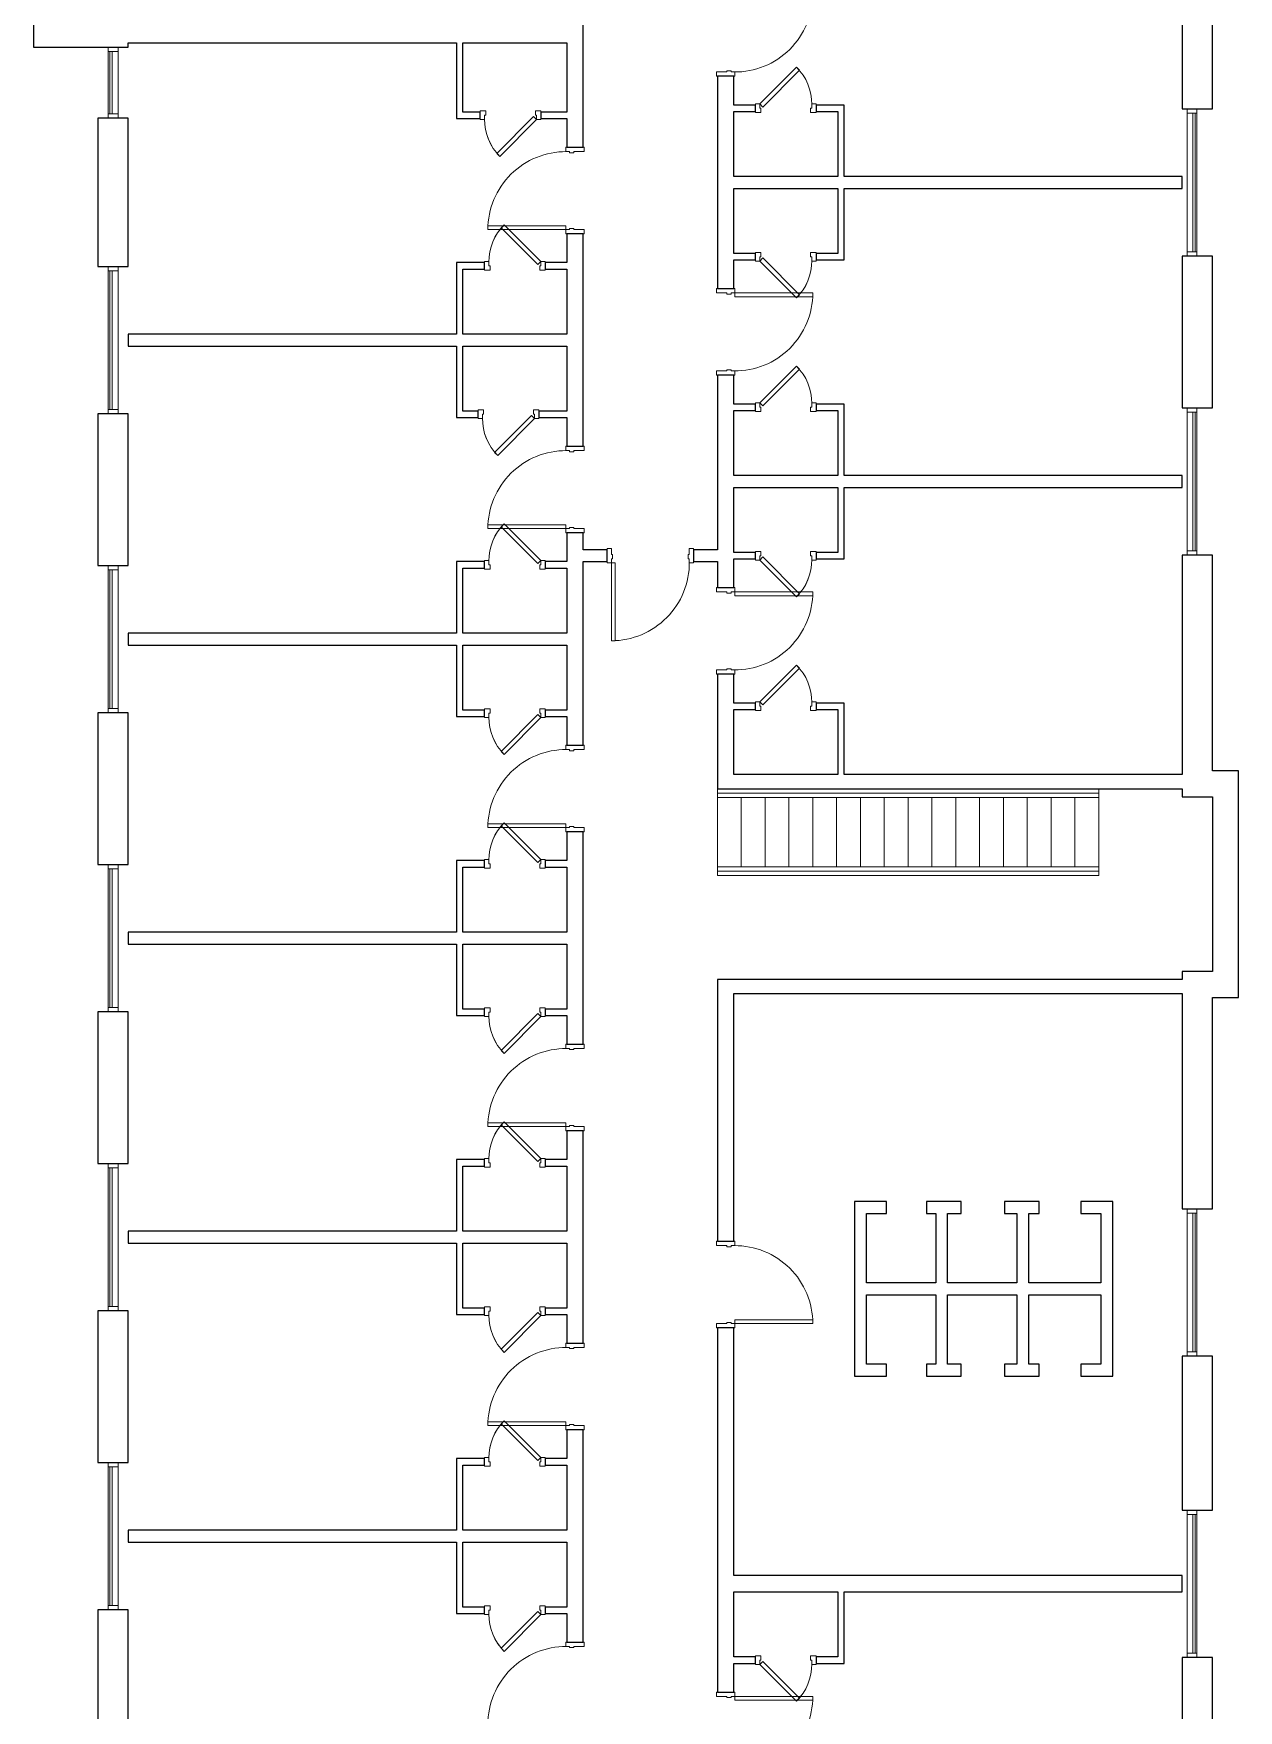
# Model space of a CAD drawing. Header units: inches. Extents: x -142 to 1479, y -1830 to 1455.
# Drawn here: x 346 to 902, y -1407 to -633 of the extents above; entities that cross this region are included whole.
import ezdxf

# ---------------------------------------------------------------- set-up
doc = ezdxf.new("R2010")
doc.units = ezdxf.units.IN
doc.header["$MEASUREMENT"] = 0
for name, color, linetype, lineweight in [('A-DOOR', 31, 'Continuous', 9), ('A-DOOR-FRAM', 31, 'Continuous', 15), ('A-FLOR-HRAL', 11, 'Continuous', 9), ('A-GLAZ-CURT', 52, 'Continuous', 9), ('A-GLAZ-CWMG', 51, 'Continuous', 9), ('A-WALL', 113, 'Continuous', 9), ('S-STRS', 31, 'Continuous', 9)]:
    doc.layers.add(name, color=color, linetype=linetype, lineweight=lineweight)

# ---------------------------------------------------------------- blocks, each defined once
blk = doc.blocks.new('Door-Single_CE_ - HM Door-2_ HM Frame-5146564-LEVEL 2 Map Export')
at = {"layer": 'A-DOOR'}
for p, q in [((16.25, -40.25), (16.25, -4.25)), ((16.25, -4.25), (18, -4.25)), ((18, -4.25), (18, -40.25)), ((18, -40.25), (16.25, -40.25))]:
    blk.add_line(p, q, dxfattribs=at)
at = {"layer": 'A-DOOR', "lineweight": 15}
for p, q in [((16.25, -40.25), (16.25, -4.25)), ((18, -4.25), (16.25, -4.25)), ((18, -4.25), (18, -40.25)), ((18, -40.25), (16.25, -40.25))]:
    blk.add_line(p, q, dxfattribs=at)
at = {"layer": 'A-DOOR'}
blk.add_arc((18, -4.25), 36, 179.5, 270, dxfattribs=at)
blk.add_arc((18, -4.25), 36, 179.5, 270, dxfattribs=at)
blk.add_arc((18, -4.25), 36, 179.5, 270, dxfattribs=at)
blk.add_arc((18, -4.25), 36, 179.5, 270, dxfattribs=at)
at = {"layer": 'A-DOOR-FRAM'}
for p, q in [((-20, 4.25), (-18, 4.25)), ((-20, -4.25), (-20, 4.25)), ((-18, 4.25), (-18, -0.5)), ((18, 4.25), (20, 4.25)), ((18, -0.5), (18, 4.25)), ((20, 4.25), (20, -4.25)), ((-18, -4.25), (-20, -4.25)), ((-18, -0.5), (-17.5, -0.5)), ((-18, -2.5), (-18, -4.25)), ((-17.5, -2.5), (-18, -2.5)), ((-17.5, -0.5), (-17.5, -2.5)), ((17.5, -0.5), (18, -0.5)), ((17.5, -2.5), (17.5, -0.5)), ((18, -2.5), (17.5, -2.5)), ((18, -4.25), (18, -2.5)), ((20, -4.25), (18, -4.25))]:
    blk.add_line(p, q, dxfattribs=at)
blk = doc.blocks.new('Door-Single_CE_ - HM Door-2_ HM Frame-5146565-LEVEL 2 Map Export')
at = {"layer": 'A-DOOR'}
for p, q in [((18, 40.25), (16.25, 40.25)), ((16.25, 40.25), (16.25, 4.25)), ((18, 4.25), (18, 40.25)), ((16.25, 4.25), (18, 4.25))]:
    blk.add_line(p, q, dxfattribs=at)
at = {"layer": 'A-DOOR', "lineweight": 15}
for p, q in [((18, 40.25), (16.25, 40.25)), ((16.25, 40.25), (16.25, 4.25)), ((18, 4.25), (18, 40.25)), ((18, 4.25), (16.25, 4.25))]:
    blk.add_line(p, q, dxfattribs=at)
at = {"layer": 'A-DOOR'}
blk.add_arc((18, 4.25), 36, 90, 180.5, dxfattribs=at)
blk.add_arc((18, 4.25), 36, 90, 180.5, dxfattribs=at)
blk.add_arc((18, 4.25), 36, 90, 180.5, dxfattribs=at)
blk.add_arc((18, 4.25), 36, 90, 180.5, dxfattribs=at)
at = {"layer": 'A-DOOR-FRAM'}
for p, q in [((-18, 4.25), (-20, 4.25)), ((-20, 4.25), (-20, -4.25)), ((-18, 2.5), (-18, 4.25)), ((-17.5, 2.5), (-18, 2.5)), ((-18, -4.25), (-18, 0.5)), ((-18, 0.5), (-17.5, 0.5)), ((-17.5, 0.5), (-17.5, 2.5)), ((18, 2.5), (17.5, 2.5)), ((17.5, 2.5), (17.5, 0.5)), ((17.5, 0.5), (18, 0.5)), ((20, 4.25), (18, 4.25)), ((18, 4.25), (18, 2.5)), ((18, 0.5), (18, -4.25)), ((20, -4.25), (20, 4.25)), ((-20, -4.25), (-18, -4.25)), ((18, -4.25), (20, -4.25))]:
    blk.add_line(p, q, dxfattribs=at)
blk = doc.blocks.new('Door-Single_CE_ - HM Door-2_ HM Frame-5149586-LEVEL 2 Map Export')
at = {"layer": 'A-DOOR'}
for p, q in [((18, 39.25), (16.25, 39.25)), ((16.25, 39.25), (16.25, 3.25)), ((18, 3.25), (18, 39.25)), ((16.25, 3.25), (18, 3.25))]:
    blk.add_line(p, q, dxfattribs=at)
at = {"layer": 'A-DOOR', "lineweight": 15}
for p, q in [((18, 39.25), (16.25, 39.25)), ((16.25, 39.25), (16.25, 3.25)), ((18, 3.25), (18, 39.25)), ((18, 3.25), (16.25, 3.25))]:
    blk.add_line(p, q, dxfattribs=at)
at = {"layer": 'A-DOOR'}
blk.add_arc((18, 3.25), 36, 90, 180.5, dxfattribs=at)
blk.add_arc((18, 3.25), 36, 90, 180.5, dxfattribs=at)
blk.add_arc((18, 3.25), 36, 90, 180.5, dxfattribs=at)
blk.add_arc((18, 3.25), 36, 90, 180.5, dxfattribs=at)
at = {"layer": 'A-DOOR-FRAM'}
for p, q in [((-18, 3.25), (-20, 3.25)), ((-20, 3.25), (-20, -3.25)), ((-18, 1.5), (-18, 3.25)), ((-17.5, 1.5), (-18, 1.5)), ((-17.5, -0.5), (-17.5, 1.5)), ((18, 1.5), (17.5, 1.5)), ((17.5, 1.5), (17.5, -0.5)), ((20, 3.25), (18, 3.25)), ((18, 3.25), (18, 1.5)), ((20, -3.25), (20, 3.25)), ((-20, -3.25), (-18, -3.25)), ((-18, -3.25), (-18, -0.5)), ((-18, -0.5), (-17.5, -0.5)), ((17.5, -0.5), (18, -0.5)), ((18, -0.5), (18, -3.25)), ((18, -3.25), (20, -3.25))]:
    blk.add_line(p, q, dxfattribs=at)
blk = doc.blocks.new('System Panel - zGlazed-5160974-LEVEL 2 Map Export')
at = {"layer": 'A-GLAZ-CURT'}
for p, q in [((32, -0.5), (-32, -0.5)), ((-32, -0.5), (-32, -1.5)), ((-32, -1.5), (32, -1.5)), ((32, -1.5), (32, -0.5))]:
    blk.add_line(p, q, dxfattribs=at)
blk = doc.blocks.new('Rectangular Mullion - 4 1_2_ x 2_ Rectangular_CE_-5160973-LEVEL 2 Map Export')
at = {"layer": 'A-GLAZ-CWMG'}
for p, q in [((380.12, 443.09), (380.12, 507.09)), ((384.62, 443.09), (384.62, 507.09))]:
    blk.add_line(p, q, dxfattribs=at)
blk = doc.blocks.new('Rectangular Mullion - 4 1_2_ x 2_ Rectangular_CE_-5139319-LEVEL 2 Map Export')
at = {"layer": 'A-GLAZ-CWMG', "lineweight": 15}
for p, q in [((-2, 2.25), (0, 2.25)), ((-2, -2.25), (-2, 2.25)), ((0, 2.25), (0, -2.25)), ((0, -2.25), (-2, -2.25))]:
    blk.add_line(p, q, dxfattribs=at)
blk = doc.blocks.new('Rectangular Mullion - 4 1_2_ x 2_ Rectangular_CE_-5139320-LEVEL 2 Map Export')
at = {"layer": 'A-GLAZ-CWMG', "lineweight": 15}
for p, q in [((0, 2.25), (-2, 2.25)), ((-2, 2.25), (-2, -2.25)), ((0, -2.25), (0, 2.25)), ((-2, -2.25), (0, -2.25))]:
    blk.add_line(p, q, dxfattribs=at)
blk = doc.blocks.new('System Panel - zGlazed-5161405-LEVEL 2 Map Export')
at = {"layer": 'A-GLAZ-CURT'}
for p, q in [((32, 1.5), (-32, 1.5)), ((-32, 1.5), (-32, 0.5)), ((-32, 0.5), (32, 0.5)), ((32, 0.5), (32, 1.5))]:
    blk.add_line(p, q, dxfattribs=at)
blk = doc.blocks.new('Rectangular Mullion - 4 1_2_ x 2_ Rectangular_CE_-5161404-LEVEL 2 Map Export')
at = {"layer": 'A-GLAZ-CWMG'}
for p, q in [((878.12, 466.09), (878.12, 530.09)), ((882.62, 466.09), (882.62, 530.09))]:
    blk.add_line(p, q, dxfattribs=at)
blk = doc.blocks.new('Rectangular Mullion - 4 1_2_ x 2_ Rectangular_CE_-5140190-LEVEL 2 Map Export')
at = {"layer": 'A-GLAZ-CWMG', "lineweight": 15}
for p, q in [((-2, 2.25), (0, 2.25)), ((-2, -2.25), (-2, 2.25)), ((0, 2.25), (0, -2.25)), ((0, -2.25), (-2, -2.25))]:
    blk.add_line(p, q, dxfattribs=at)
blk = doc.blocks.new('Rectangular Mullion - 4 1_2_ x 2_ Rectangular_CE_-5140191-LEVEL 2 Map Export')
at = {"layer": 'A-GLAZ-CWMG', "lineweight": 15}
for p, q in [((0, 2.25), (-2, 2.25)), ((-2, 2.25), (-2, -2.25)), ((0, -2.25), (0, 2.25)), ((-2, -2.25), (0, -2.25))]:
    blk.add_line(p, q, dxfattribs=at)
blk = doc.blocks.new('System Panel - zGlazed-5161037-LEVEL 2 Map Export')
at = {"layer": 'A-GLAZ-CURT'}
for p, q in [((14.4375, -0.5), (-14.4375, -0.5)), ((-14.4375, -0.5), (-14.4375, -1.5)), ((-14.4375, -1.5), (14.4375, -1.5)), ((14.4375, -1.5), (14.4375, -0.5))]:
    blk.add_line(p, q, dxfattribs=at)
blk = doc.blocks.new('Rectangular Mullion - 4 1_2_ x 2_ Rectangular_CE_-5161036-LEVEL 2 Map Export')
at = {"layer": 'A-GLAZ-CWMG'}
for p, q in [((380.12, 579.47), (380.12, 608.34)), ((384.62, 579.47), (384.62, 608.34))]:
    blk.add_line(p, q, dxfattribs=at)
blk = doc.blocks.new('Railing - Railing-5168626-LEVEL 2 Map Export')
at = {"layer": 'A-FLOR-HRAL'}
for p, q in [((661.37, -985.53), (661.37, -983.53)), ((837.37, -983.53), (661.37, -983.53)), ((837.37, -985.53), (661.37, -985.53)), ((837.37, -983.53), (837.37, -985.53))]:
    blk.add_line(p, q, dxfattribs=at)
blk = doc.blocks.new('Railing - Railing-5168630-LEVEL 2 Map Export')
at = {"layer": 'A-FLOR-HRAL'}
for p, q in [((661.37, -1019.53), (661.37, -1017.53)), ((837.37, -1017.53), (661.37, -1017.53)), ((837.37, -1019.53), (661.37, -1019.53)), ((837.37, -1017.53), (837.37, -1019.53))]:
    blk.add_line(p, q, dxfattribs=at)
blk = doc.blocks.new('Door-Single_CE_ - WD Door-2_ WD Frame-5176362-LEVEL 2 Map Export')
at = {"layer": 'A-DOOR'}
for p, q in [((-6.38, -17.56), (10.59, -0.59)), ((12, -2), (-4.97, -18.97)), ((10.59, -0.59), (12, -2)), ((-4.97, -18.97), (-6.38, -17.56))]:
    blk.add_line(p, q, dxfattribs=at)
at = {"layer": 'A-DOOR', "lineweight": 15}
for p, q in [((-6.38, -17.56), (10.59, -0.59)), ((12, -2), (-4.97, -18.97)), ((12, -2), (10.59, -0.59)), ((-4.97, -18.97), (-6.38, -17.56))]:
    blk.add_line(p, q, dxfattribs=at)
at = {"layer": 'A-DOOR'}
for start in [179.38763, 179.38763, 179.5, 179.5]:
    blk.add_arc((12, -2), 24, start, 225, dxfattribs=at)
at = {"layer": 'A-DOOR-FRAM'}
for p, q in [((-14, 2), (-11.5, 2)), ((-14, -2), (-14, 2)), ((-11.5, 2), (-11.5, 0)), ((11.5, 2), (14, 2)), ((11.5, 0), (11.5, 2)), ((14, 2), (14, -2)), ((-12, -2), (-14, -2)), ((-12, 0), (-12, -2)), ((-11.5, 0), (-12, 0)), ((12, 0), (11.5, 0)), ((12, -2), (12, 0)), ((14, -2), (12, -2))]:
    blk.add_line(p, q, dxfattribs=at)
blk = doc.blocks.new('Door-Single_CE_ - WD Door-2_ WD Frame-5176364-LEVEL 2 Map Export')
at = {"layer": 'A-DOOR'}
for p, q in [((-4.97, 18.97), (-6.38, 17.56)), ((-6.38, 17.56), (10.59, 0.59)), ((12, 2), (-4.97, 18.97)), ((10.59, 0.59), (12, 2))]:
    blk.add_line(p, q, dxfattribs=at)
at = {"layer": 'A-DOOR', "lineweight": 15}
for p, q in [((-4.97, 18.97), (-6.38, 17.56)), ((-6.38, 17.56), (10.59, 0.59)), ((12, 2), (-4.97, 18.97)), ((12, 2), (10.59, 0.59))]:
    blk.add_line(p, q, dxfattribs=at)
at = {"layer": 'A-DOOR'}
for end in [180.5, 180.5, 180.61237, 180.61237]:
    blk.add_arc((12, 2), 24, 135, end, dxfattribs=at)
at = {"layer": 'A-DOOR-FRAM'}
for p, q in [((-12, 2), (-14, 2)), ((-14, 2), (-14, -2)), ((-12, 0), (-12, 2)), ((-11.5, 0), (-12, 0)), ((-11.5, -2), (-11.5, 0)), ((12, 0), (11.5, 0)), ((11.5, 0), (11.5, -2)), ((14, 2), (12, 2)), ((12, 2), (12, 0)), ((14, -2), (14, 2)), ((-14, -2), (-11.5, -2)), ((11.5, -2), (14, -2))]:
    blk.add_line(p, q, dxfattribs=at)

msp = doc.modelspace()

# ---------------------------------------------------------------- linework, layer by layer
at = {"layer": 'A-WALL', "lineweight": 25}
for p, q in [((599.37, -685.41), (599.37, -582.41)), ((875.87, -597.66), (875.87, -667.66)), ((889.87, -667.66), (889.87, -597.66)), ((345.62, -626.66), (345.62, -639.16)), ((345.62, -639.16), (389.37, -639.16)), ((389.37, -639.16), (389.37, -637.16)), ((389.37, -637.16), (540.87, -637.16)), ((540.87, -637.16), (540.87, -672.16)), ((543.87, -637.16), (591.87, -637.16)), ((543.87, -669.16), (543.87, -637.16)), ((591.87, -637.16), (591.87, -669.16)), ((661.37, -652.66), (661.37, -750.66)), ((668.87, -652.66), (661.37, -652.66)), ((668.87, -665.91), (668.87, -652.66)), ((375.37, -672.03), (375.37, -740.41)), ((389.37, -672.03), (375.37, -672.03)), ((389.37, -740.41), (389.37, -672.03)), ((540.87, -672.16), (551.87, -672.16)), ((551.87, -669.16), (543.87, -669.16)), ((551.87, -672.16), (551.87, -669.16)), ((591.87, -669.16), (579.87, -669.16)), ((579.87, -669.16), (579.87, -672.16)), ((579.87, -672.16), (591.87, -672.16)), ((591.87, -672.16), (591.87, -685.41)), ((678.87, -665.91), (668.87, -665.91)), ((668.87, -698.91), (668.87, -668.91)), ((668.87, -668.91), (678.87, -668.91)), ((678.87, -668.91), (678.87, -665.91)), ((719.87, -665.91), (706.87, -665.91)), ((706.87, -665.91), (706.87, -668.91)), ((706.87, -668.91), (716.87, -668.91)), ((716.87, -668.91), (716.87, -698.91)), ((719.87, -698.91), (719.87, -665.91)), ((875.87, -667.66), (889.87, -667.66)), ((591.87, -685.41), (599.37, -685.41)), ((716.87, -698.91), (668.87, -698.91)), ((875.87, -698.91), (719.87, -698.91)), ((875.87, -704.41), (875.87, -698.91)), ((668.87, -704.41), (716.87, -704.41)), ((668.87, -734.41), (668.87, -704.41)), ((716.87, -704.41), (716.87, -734.41)), ((719.87, -704.41), (875.87, -704.41)), ((719.87, -737.41), (719.87, -704.41)), ((599.37, -725.41), (591.87, -725.41)), ((591.87, -725.41), (591.87, -738.66)), ((599.37, -823.41), (599.37, -725.41)), ((678.87, -734.41), (668.87, -734.41)), ((678.87, -737.41), (678.87, -734.41)), ((716.87, -734.41), (706.87, -734.41)), ((706.87, -734.41), (706.87, -737.41)), ((375.37, -740.41), (389.37, -740.41)), ((540.87, -738.66), (540.87, -771.66)), ((553.87, -738.66), (540.87, -738.66)), ((543.87, -771.66), (543.87, -741.66)), ((543.87, -741.66), (553.87, -741.66)), ((553.87, -741.66), (553.87, -738.66)), ((591.87, -738.66), (581.87, -738.66)), ((581.87, -738.66), (581.87, -741.66)), ((581.87, -741.66), (591.87, -741.66)), ((591.87, -741.66), (591.87, -771.66)), ((668.87, -750.66), (668.87, -737.41)), ((668.87, -737.41), (678.87, -737.41)), ((706.87, -737.41), (719.87, -737.41)), ((875.87, -735.66), (875.87, -805.66)), ((889.87, -735.66), (875.87, -735.66)), ((889.87, -805.66), (889.87, -735.66)), ((661.37, -750.66), (668.87, -750.66)), ((540.87, -771.66), (389.37, -771.66)), ((389.37, -771.66), (389.37, -777.16)), ((591.87, -771.66), (543.87, -771.66)), ((389.37, -777.16), (540.87, -777.16)), ((540.87, -777.16), (540.87, -810.16)), ((543.87, -777.16), (591.87, -777.16)), ((543.87, -807.16), (543.87, -777.16)), ((591.87, -777.16), (591.87, -807.16)), ((661.37, -790.66), (661.37, -871.16)), ((668.87, -790.66), (661.37, -790.66)), ((668.87, -803.91), (668.87, -790.66)), ((678.87, -803.91), (668.87, -803.91)), ((678.87, -806.91), (678.87, -803.91)), ((719.87, -803.91), (706.87, -803.91)), ((706.87, -803.91), (706.87, -806.91)), ((719.87, -836.91), (719.87, -803.91)), ((375.37, -808.41), (375.37, -878.41)), ((389.37, -808.41), (375.37, -808.41)), ((389.37, -878.41), (389.37, -808.41)), ((540.87, -810.16), (550.87, -810.16)), ((550.87, -807.16), (543.87, -807.16)), ((550.87, -810.16), (550.87, -807.16)), ((591.87, -807.16), (578.87, -807.16)), ((578.87, -807.16), (578.87, -810.16)), ((578.87, -810.16), (591.87, -810.16)), ((591.87, -810.16), (591.87, -823.41)), ((668.87, -836.91), (668.87, -806.91)), ((668.87, -806.91), (678.87, -806.91)), ((706.87, -806.91), (716.87, -806.91)), ((716.87, -806.91), (716.87, -836.91)), ((875.87, -805.66), (889.87, -805.66)), ((591.87, -823.41), (599.37, -823.41)), ((716.87, -836.91), (668.87, -836.91)), ((668.87, -842.41), (716.87, -842.41)), ((668.87, -872.41), (668.87, -842.41)), ((716.87, -842.41), (716.87, -872.41)), ((875.87, -836.91), (719.87, -836.91)), ((719.87, -842.41), (875.87, -842.41)), ((719.87, -875.41), (719.87, -842.41)), ((875.87, -842.41), (875.87, -836.91)), ((599.37, -863.41), (591.87, -863.41)), ((591.87, -863.41), (591.87, -876.66)), ((599.37, -871.16), (599.37, -863.41)), ((610.37, -871.16), (599.37, -871.16)), ((610.37, -876.66), (610.37, -871.16)), ((661.37, -871.16), (650.37, -871.16)), ((650.37, -871.16), (650.37, -876.66)), ((678.87, -872.41), (668.87, -872.41)), ((678.87, -875.41), (678.87, -872.41)), ((716.87, -872.41), (706.87, -872.41)), ((706.87, -872.41), (706.87, -875.41)), ((875.87, -873.66), (875.87, -974.91)), ((889.87, -873.66), (875.87, -873.66)), ((889.87, -973.28), (889.87, -873.66)), ((375.37, -878.41), (389.37, -878.41)), ((540.87, -876.66), (540.87, -909.66)), ((553.87, -876.66), (540.87, -876.66)), ((543.87, -909.66), (543.87, -879.66)), ((543.87, -879.66), (553.87, -879.66)), ((553.87, -879.66), (553.87, -876.66)), ((591.87, -876.66), (581.87, -876.66)), ((581.87, -876.66), (581.87, -879.66)), ((581.87, -879.66), (591.87, -879.66)), ((591.87, -879.66), (591.87, -909.66)), ((599.37, -961.41), (599.37, -876.66)), ((599.37, -876.66), (610.37, -876.66)), ((650.37, -876.66), (661.37, -876.66)), ((661.37, -876.66), (661.37, -888.66)), ((668.87, -888.66), (668.87, -875.41)), ((668.87, -875.41), (678.87, -875.41)), ((706.87, -875.41), (719.87, -875.41)), ((661.37, -888.66), (668.87, -888.66)), ((540.87, -909.66), (389.37, -909.66)), ((389.37, -909.66), (389.37, -915.16)), ((591.87, -909.66), (543.87, -909.66)), ((389.37, -915.16), (540.87, -915.16)), ((540.87, -915.16), (540.87, -948.16)), ((543.87, -915.16), (591.87, -915.16)), ((543.87, -945.16), (543.87, -915.16)), ((591.87, -915.16), (591.87, -945.16)), ((661.37, -928.66), (661.37, -981.53)), ((668.87, -928.66), (661.37, -928.66)), ((668.87, -941.91), (668.87, -928.66)), ((678.87, -941.91), (668.87, -941.91)), ((678.87, -944.91), (678.87, -941.91)), ((719.87, -941.91), (706.87, -941.91)), ((706.87, -941.91), (706.87, -944.91)), ((719.87, -974.91), (719.87, -941.91)), ((375.37, -946.41), (375.37, -1016.41)), ((389.37, -946.41), (375.37, -946.41)), ((389.37, -1016.41), (389.37, -946.41)), ((540.87, -948.16), (553.87, -948.16)), ((553.87, -945.16), (543.87, -945.16)), ((553.87, -948.16), (553.87, -945.16)), ((591.87, -945.16), (581.87, -945.16)), ((581.87, -945.16), (581.87, -948.16)), ((581.87, -948.16), (591.87, -948.16)), ((591.87, -948.16), (591.87, -961.41)), ((668.87, -974.91), (668.87, -944.91)), ((668.87, -944.91), (678.87, -944.91)), ((706.87, -944.91), (716.87, -944.91)), ((716.87, -944.91), (716.87, -974.91)), ((591.87, -961.41), (599.37, -961.41)), ((716.87, -974.91), (668.87, -974.91)), ((875.87, -974.91), (719.87, -974.91)), ((901.87, -973.28), (889.87, -973.28)), ((901.87, -1077.78), (901.87, -973.28)), ((661.37, -981.53), (875.87, -981.53)), ((875.87, -981.53), (875.87, -985.28)), ((875.87, -985.28), (889.87, -985.28)), ((889.87, -985.28), (889.87, -1065.78)), ((599.37, -1001.41), (591.87, -1001.41)), ((591.87, -1001.41), (591.87, -1014.66)), ((599.37, -1099.41), (599.37, -1001.41)), ((375.37, -1016.41), (389.37, -1016.41)), ((540.87, -1014.66), (540.87, -1047.66)), ((553.87, -1014.66), (540.87, -1014.66)), ((543.87, -1047.66), (543.87, -1017.66)), ((543.87, -1017.66), (553.87, -1017.66)), ((553.87, -1017.66), (553.87, -1014.66)), ((591.87, -1014.66), (581.87, -1014.66)), ((581.87, -1014.66), (581.87, -1017.66)), ((581.87, -1017.66), (591.87, -1017.66)), ((591.87, -1017.66), (591.87, -1047.66)), ((540.87, -1047.66), (389.37, -1047.66)), ((389.37, -1047.66), (389.37, -1053.16)), ((591.87, -1047.66), (543.87, -1047.66)), ((389.37, -1053.16), (540.87, -1053.16)), ((540.87, -1053.16), (540.87, -1086.16)), ((543.87, -1053.16), (591.87, -1053.16)), ((543.87, -1083.16), (543.87, -1053.16)), ((591.87, -1053.16), (591.87, -1083.16)), ((889.87, -1065.78), (875.87, -1065.78)), ((875.87, -1065.78), (875.87, -1069.53)), ((875.87, -1069.53), (661.37, -1069.53)), ((661.37, -1069.53), (661.37, -1190.35)), ((553.87, -1083.16), (543.87, -1083.16)), ((553.87, -1086.16), (553.87, -1083.16)), ((591.87, -1083.16), (581.87, -1083.16)), ((581.87, -1083.16), (581.87, -1086.16)), ((668.87, -1076.03), (875.87, -1076.03)), ((668.87, -1190.35), (668.87, -1076.03)), ((875.87, -1076.03), (875.87, -1175.41)), ((889.87, -1077.78), (901.87, -1077.78)), ((889.87, -1175.41), (889.87, -1077.78)), ((375.37, -1084.41), (375.37, -1154.41)), ((389.37, -1084.41), (375.37, -1084.41)), ((389.37, -1154.41), (389.37, -1084.41)), ((540.87, -1086.16), (553.87, -1086.16)), ((581.87, -1086.16), (591.87, -1086.16)), ((591.87, -1086.16), (591.87, -1099.41)), ((591.87, -1099.41), (599.37, -1099.41)), ((599.37, -1139.41), (591.87, -1139.41)), ((591.87, -1139.41), (591.87, -1152.66)), ((599.37, -1237.41), (599.37, -1139.41)), ((540.87, -1152.66), (540.87, -1185.66)), ((553.87, -1152.66), (540.87, -1152.66)), ((553.87, -1155.66), (553.87, -1152.66)), ((591.87, -1152.66), (581.87, -1152.66)), ((581.87, -1152.66), (581.87, -1155.66)), ((375.37, -1154.41), (389.37, -1154.41)), ((543.87, -1185.66), (543.87, -1155.66)), ((543.87, -1155.66), (553.87, -1155.66)), ((581.87, -1155.66), (591.87, -1155.66)), ((591.87, -1155.66), (591.87, -1185.66)), ((724.62, -1172.05), (724.62, -1252.55)), ((739.37, -1172.05), (724.62, -1172.05)), ((739.37, -1177.55), (739.37, -1172.05)), ((773.87, -1172.05), (757.87, -1172.05)), ((757.87, -1172.05), (757.87, -1177.55)), ((773.87, -1177.55), (773.87, -1172.05)), ((809.87, -1172.05), (793.87, -1172.05)), ((793.87, -1172.05), (793.87, -1177.55)), ((809.87, -1177.55), (809.87, -1172.05)), ((843.87, -1172.05), (829.12, -1172.05)), ((829.12, -1172.05), (829.12, -1177.55)), ((843.87, -1252.55), (843.87, -1172.05)), ((875.87, -1175.41), (889.87, -1175.41)), ((730.12, -1209.55), (730.12, -1177.55)), ((730.12, -1177.55), (739.37, -1177.55)), ((757.87, -1177.55), (762.12, -1177.55)), ((762.12, -1177.55), (762.12, -1209.55)), ((767.62, -1209.55), (767.62, -1177.55)), ((767.62, -1177.55), (773.87, -1177.55)), ((793.87, -1177.55), (799.62, -1177.55)), ((799.62, -1177.55), (799.62, -1209.55)), ((805.12, -1209.55), (805.12, -1177.55)), ((805.12, -1177.55), (809.87, -1177.55)), ((829.12, -1177.55), (838.37, -1177.55)), ((838.37, -1177.55), (838.37, -1209.55)), ((540.87, -1185.66), (389.37, -1185.66)), ((389.37, -1185.66), (389.37, -1191.16)), ((389.37, -1191.16), (540.87, -1191.16)), ((540.87, -1191.16), (540.87, -1224.16)), ((591.87, -1185.66), (543.87, -1185.66)), ((543.87, -1191.16), (591.87, -1191.16)), ((543.87, -1221.16), (543.87, -1191.16)), ((591.87, -1191.16), (591.87, -1221.16)), ((661.37, -1190.35), (668.87, -1190.35)), ((762.12, -1209.55), (730.12, -1209.55)), ((730.12, -1247.05), (730.12, -1215.05)), ((730.12, -1215.05), (762.12, -1215.05)), ((762.12, -1215.05), (762.12, -1247.05)), ((799.62, -1209.55), (767.62, -1209.55)), ((767.62, -1215.05), (799.62, -1215.05)), ((767.62, -1247.05), (767.62, -1215.05)), ((799.62, -1215.05), (799.62, -1247.05)), ((838.37, -1209.55), (805.12, -1209.55)), ((805.12, -1215.05), (838.37, -1215.05)), ((805.12, -1247.05), (805.12, -1215.05)), ((838.37, -1215.05), (838.37, -1247.05)), ((375.37, -1222.41), (375.37, -1292.41)), ((389.37, -1222.41), (375.37, -1222.41)), ((389.37, -1292.41), (389.37, -1222.41)), ((553.87, -1221.16), (543.87, -1221.16)), ((553.87, -1224.16), (553.87, -1221.16)), ((591.87, -1221.16), (581.87, -1221.16)), ((581.87, -1221.16), (581.87, -1224.16)), ((540.87, -1224.16), (553.87, -1224.16)), ((581.87, -1224.16), (591.87, -1224.16)), ((591.87, -1224.16), (591.87, -1237.41)), ((661.37, -1230.35), (661.37, -1398.41)), ((668.87, -1230.35), (661.37, -1230.35)), ((668.87, -1344.66), (668.87, -1230.35)), ((591.87, -1237.41), (599.37, -1237.41)), ((875.87, -1243.41), (875.87, -1314.41)), ((889.87, -1243.41), (875.87, -1243.41)), ((889.87, -1314.41), (889.87, -1243.41)), ((724.62, -1252.55), (739.37, -1252.55)), ((739.37, -1247.05), (730.12, -1247.05)), ((739.37, -1252.55), (739.37, -1247.05)), ((762.12, -1247.05), (757.87, -1247.05)), ((757.87, -1247.05), (757.87, -1252.55)), ((757.87, -1252.55), (773.87, -1252.55)), ((773.87, -1247.05), (767.62, -1247.05)), ((773.87, -1252.55), (773.87, -1247.05)), ((799.62, -1247.05), (793.87, -1247.05)), ((793.87, -1247.05), (793.87, -1252.55)), ((793.87, -1252.55), (809.87, -1252.55)), ((809.87, -1247.05), (805.12, -1247.05)), ((809.87, -1252.55), (809.87, -1247.05)), ((838.37, -1247.05), (829.12, -1247.05)), ((829.12, -1247.05), (829.12, -1252.55)), ((829.12, -1252.55), (843.87, -1252.55)), ((599.37, -1277.41), (591.87, -1277.41)), ((591.87, -1277.41), (591.87, -1290.66)), ((599.37, -1375.41), (599.37, -1277.41)), ((375.37, -1292.41), (389.37, -1292.41)), ((540.87, -1290.66), (540.87, -1323.66)), ((553.87, -1290.66), (540.87, -1290.66)), ((553.87, -1293.66), (553.87, -1290.66)), ((591.87, -1290.66), (581.87, -1290.66)), ((581.87, -1290.66), (581.87, -1293.66)), ((543.87, -1323.66), (543.87, -1293.66)), ((543.87, -1293.66), (553.87, -1293.66)), ((581.87, -1293.66), (591.87, -1293.66)), ((591.87, -1293.66), (591.87, -1323.66)), ((875.87, -1314.41), (889.87, -1314.41)), ((540.87, -1323.66), (389.37, -1323.66)), ((389.37, -1323.66), (389.37, -1329.16)), ((389.37, -1329.16), (540.87, -1329.16)), ((540.87, -1329.16), (540.87, -1362.16)), ((591.87, -1323.66), (543.87, -1323.66)), ((543.87, -1329.16), (591.87, -1329.16)), ((543.87, -1359.16), (543.87, -1329.16)), ((591.87, -1329.16), (591.87, -1359.16)), ((875.87, -1344.66), (668.87, -1344.66)), ((875.87, -1352.16), (875.87, -1344.66)), ((668.87, -1352.16), (716.87, -1352.16)), ((668.87, -1382.16), (668.87, -1352.16)), ((716.87, -1352.16), (716.87, -1382.16)), ((719.87, -1352.16), (875.87, -1352.16)), ((719.87, -1385.16), (719.87, -1352.16)), ((375.37, -1360.41), (375.37, -1430.41)), ((389.37, -1360.41), (375.37, -1360.41)), ((389.37, -1430.41), (389.37, -1360.41)), ((540.87, -1362.16), (553.87, -1362.16)), ((553.87, -1359.16), (543.87, -1359.16)), ((553.87, -1362.16), (553.87, -1359.16)), ((591.87, -1359.16), (581.87, -1359.16)), ((581.87, -1359.16), (581.87, -1362.16)), ((581.87, -1362.16), (591.87, -1362.16)), ((591.87, -1362.16), (591.87, -1375.41)), ((591.87, -1375.41), (599.37, -1375.41)), ((678.87, -1382.16), (668.87, -1382.16)), ((668.87, -1398.41), (668.87, -1385.16)), ((668.87, -1385.16), (678.87, -1385.16)), ((678.87, -1385.16), (678.87, -1382.16)), ((716.87, -1382.16), (706.87, -1382.16)), ((706.87, -1382.16), (706.87, -1385.16)), ((706.87, -1385.16), (719.87, -1385.16)), ((875.87, -1382.41), (875.87, -1453.41)), ((889.87, -1382.41), (875.87, -1382.41)), ((889.87, -1453.41), (889.87, -1382.41)), ((661.37, -1398.41), (668.87, -1398.41))]:
    msp.add_line(p, q, dxfattribs=at)
at = {"layer": 'S-STRS'}
for p, q in [((661.37, -981.53), (661.37, -983.53)), ((837.37, -983.53), (837.37, -981.53)), ((661.37, -1017.53), (661.37, -985.53)), ((672.37, -1017.53), (672.37, -985.53)), ((683.37, -1017.53), (683.37, -985.53)), ((694.37, -1017.53), (694.37, -985.53)), ((705.37, -1017.53), (705.37, -985.53)), ((716.37, -1017.53), (716.37, -985.53)), ((727.37, -1017.53), (727.37, -985.53)), ((738.37, -1017.53), (738.37, -985.53)), ((749.37, -1017.53), (749.37, -985.53)), ((760.37, -1017.53), (760.37, -985.53)), ((771.37, -1017.53), (771.37, -985.53)), ((782.37, -1017.53), (782.37, -985.53)), ((793.37, -1017.53), (793.37, -985.53)), ((804.37, -1017.53), (804.37, -985.53)), ((815.37, -1017.53), (815.37, -985.53)), ((826.37, -1017.53), (826.37, -985.53)), ((837.37, -1017.53), (837.37, -985.53)), ((661.37, -1019.53), (661.37, -1021.53)), ((837.37, -1021.53), (661.37, -1021.53)), ((837.37, -1021.53), (837.37, -1019.53))]:
    msp.add_line(p, q, dxfattribs=at)

# ---------------------------------------------------------------- block references
at = {"layer": 'A-DOOR'}
for name, p, rotation in [('Door-Single_CE_ - HM Door-2_ HM Frame-5146564-LEVEL 2 Map Export', (665.12, -632.66), 90.00000000000006), ('Door-Single_CE_ - WD Door-2_ WD Frame-5176362-LEVEL 2 Map Export', (692.87, -667.41), 180), ('Door-Single_CE_ - HM Door-2_ HM Frame-5146564-LEVEL 2 Map Export', (595.62, -705.41), 270.0000000000001), ('Door-Single_CE_ - WD Door-2_ WD Frame-5176364-LEVEL 2 Map Export', (692.87, -735.91), 180), ('Door-Single_CE_ - HM Door-2_ HM Frame-5146564-LEVEL 2 Map Export', (665.12, -770.66), 90.00000000000006), ('Door-Single_CE_ - WD Door-2_ WD Frame-5176362-LEVEL 2 Map Export', (692.87, -805.41), 180), ('Door-Single_CE_ - HM Door-2_ HM Frame-5146564-LEVEL 2 Map Export', (595.62, -843.41), 270.0000000000001), ('Door-Single_CE_ - HM Door-2_ HM Frame-5149586-LEVEL 2 Map Export', (630.37, -873.91), 180), ('Door-Single_CE_ - WD Door-2_ WD Frame-5176364-LEVEL 2 Map Export', (692.87, -873.91), 180), ('Door-Single_CE_ - HM Door-2_ HM Frame-5146564-LEVEL 2 Map Export', (665.12, -908.66), 90.00000000000006), ('Door-Single_CE_ - WD Door-2_ WD Frame-5176362-LEVEL 2 Map Export', (692.87, -943.41), 180), ('Door-Single_CE_ - HM Door-2_ HM Frame-5146564-LEVEL 2 Map Export', (595.62, -981.41), 270.0000000000001), ('Door-Single_CE_ - HM Door-2_ HM Frame-5146564-LEVEL 2 Map Export', (595.62, -1119.41), 270.0000000000001), ('Door-Single_CE_ - HM Door-2_ HM Frame-5146565-LEVEL 2 Map Export', (665.12, -1210.35), 270.0000000000001), ('Door-Single_CE_ - HM Door-2_ HM Frame-5146564-LEVEL 2 Map Export', (595.62, -1257.41), 270.0000000000001), ('Door-Single_CE_ - HM Door-2_ HM Frame-5146564-LEVEL 2 Map Export', (595.62, -1395.41), 270.0000000000001), ('Door-Single_CE_ - WD Door-2_ WD Frame-5176364-LEVEL 2 Map Export', (692.87, -1383.66), 180), ('Door-Single_CE_ - HM Door-2_ HM Frame-5146564-LEVEL 2 Map Export', (665.12, -1418.41), 90.00000000000006)]:
    msp.add_blockref(name, p, dxfattribs=dict(at, rotation=rotation))
for name, p in [('Door-Single_CE_ - WD Door-2_ WD Frame-5176362-LEVEL 2 Map Export', (565.87, -670.66)), ('Door-Single_CE_ - WD Door-2_ WD Frame-5176364-LEVEL 2 Map Export', (567.87, -740.16)), ('Door-Single_CE_ - WD Door-2_ WD Frame-5176362-LEVEL 2 Map Export', (564.87, -808.66)), ('Door-Single_CE_ - WD Door-2_ WD Frame-5176364-LEVEL 2 Map Export', (567.87, -878.16)), ('Door-Single_CE_ - WD Door-2_ WD Frame-5176362-LEVEL 2 Map Export', (567.87, -946.66)), ('Door-Single_CE_ - WD Door-2_ WD Frame-5176364-LEVEL 2 Map Export', (567.87, -1016.16)), ('Door-Single_CE_ - WD Door-2_ WD Frame-5176362-LEVEL 2 Map Export', (567.87, -1084.66)), ('Door-Single_CE_ - WD Door-2_ WD Frame-5176364-LEVEL 2 Map Export', (567.87, -1154.16)), ('Door-Single_CE_ - WD Door-2_ WD Frame-5176362-LEVEL 2 Map Export', (567.87, -1222.66)), ('Door-Single_CE_ - WD Door-2_ WD Frame-5176364-LEVEL 2 Map Export', (567.87, -1292.16)), ('Door-Single_CE_ - WD Door-2_ WD Frame-5176362-LEVEL 2 Map Export', (567.87, -1360.66))]:
    msp.add_blockref(name, p, dxfattribs=at)
at = {"layer": 'A-FLOR-HRAL'}
for name in ['Railing - Railing-5168626-LEVEL 2 Map Export', 'Railing - Railing-5168630-LEVEL 2 Map Export']:
    msp.add_blockref(name, (0, 0), dxfattribs=at)
at = {"layer": 'A-GLAZ-CURT'}
for name, p, rotation in [('System Panel - zGlazed-5161037-LEVEL 2 Map Export', (382.37, -655.6), 269.9999999999999), ('System Panel - zGlazed-5161405-LEVEL 2 Map Export', (880.37, -701.66), 270.0000000000001), ('System Panel - zGlazed-5160974-LEVEL 2 Map Export', (382.37, -774.41), 269.9999999999999), ('System Panel - zGlazed-5161405-LEVEL 2 Map Export', (880.37, -839.66), 270.0000000000001), ('System Panel - zGlazed-5160974-LEVEL 2 Map Export', (382.37, -912.41), 269.9999999999999), ('System Panel - zGlazed-5160974-LEVEL 2 Map Export', (382.37, -1050.41), 269.9999999999999), ('System Panel - zGlazed-5160974-LEVEL 2 Map Export', (382.37, -1188.41), 269.9999999999999), ('System Panel - zGlazed-5161405-LEVEL 2 Map Export', (880.37, -1209.41), 270.0000000000001), ('System Panel - zGlazed-5160974-LEVEL 2 Map Export', (382.37, -1326.41), 269.9999999999999), ('System Panel - zGlazed-5161405-LEVEL 2 Map Export', (880.37, -1348.41), 270.0000000000001)]:
    msp.add_blockref(name, p, dxfattribs=dict(at, rotation=rotation))
at = {"layer": 'A-GLAZ-CWMG'}
for name, p, rotation in [('Rectangular Mullion - 4 1_2_ x 2_ Rectangular_CE_-5139320-LEVEL 2 Map Export', (382.37, -639.16), 89.99999999999991), ('Rectangular Mullion - 4 1_2_ x 2_ Rectangular_CE_-5140191-LEVEL 2 Map Export', (880.37, -667.66), 90.0000000000001), ('Rectangular Mullion - 4 1_2_ x 2_ Rectangular_CE_-5139320-LEVEL 2 Map Export', (382.37, -740.41), 89.99999999999991), ('Rectangular Mullion - 4 1_2_ x 2_ Rectangular_CE_-5140191-LEVEL 2 Map Export', (880.37, -805.66), 90.0000000000001), ('Rectangular Mullion - 4 1_2_ x 2_ Rectangular_CE_-5139320-LEVEL 2 Map Export', (382.37, -878.41), 89.99999999999991), ('Rectangular Mullion - 4 1_2_ x 2_ Rectangular_CE_-5139320-LEVEL 2 Map Export', (382.37, -1016.41), 89.99999999999991), ('Rectangular Mullion - 4 1_2_ x 2_ Rectangular_CE_-5139320-LEVEL 2 Map Export', (382.37, -1154.41), 89.99999999999991), ('Rectangular Mullion - 4 1_2_ x 2_ Rectangular_CE_-5140191-LEVEL 2 Map Export', (880.37, -1175.41), 90.0000000000001), ('Rectangular Mullion - 4 1_2_ x 2_ Rectangular_CE_-5139320-LEVEL 2 Map Export', (382.37, -1292.41), 89.99999999999991), ('Rectangular Mullion - 4 1_2_ x 2_ Rectangular_CE_-5140191-LEVEL 2 Map Export', (880.37, -1314.41), 90.0000000000001)]:
    msp.add_blockref(name, p, dxfattribs=dict(at, rotation=rotation))
for name, p in [('Rectangular Mullion - 4 1_2_ x 2_ Rectangular_CE_-5161036-LEVEL 2 Map Export', (0, -1249.5)), ('Rectangular Mullion - 4 1_2_ x 2_ Rectangular_CE_-5161404-LEVEL 2 Map Export', (0, -1199.75)), ('Rectangular Mullion - 4 1_2_ x 2_ Rectangular_CE_-5160973-LEVEL 2 Map Export', (0, -1249.5)), ('Rectangular Mullion - 4 1_2_ x 2_ Rectangular_CE_-5161404-LEVEL 2 Map Export', (0, -1337.75)), ('Rectangular Mullion - 4 1_2_ x 2_ Rectangular_CE_-5160973-LEVEL 2 Map Export', (0, -1387.5)), ('Rectangular Mullion - 4 1_2_ x 2_ Rectangular_CE_-5160973-LEVEL 2 Map Export', (0, -1525.5)), ('Rectangular Mullion - 4 1_2_ x 2_ Rectangular_CE_-5160973-LEVEL 2 Map Export', (0, -1663.5)), ('Rectangular Mullion - 4 1_2_ x 2_ Rectangular_CE_-5161404-LEVEL 2 Map Export', (0, -1707.5)), ('Rectangular Mullion - 4 1_2_ x 2_ Rectangular_CE_-5160973-LEVEL 2 Map Export', (0, -1801.5)), ('Rectangular Mullion - 4 1_2_ x 2_ Rectangular_CE_-5161404-LEVEL 2 Map Export', (0, -1846.5))]:
    msp.add_blockref(name, p, dxfattribs=at)
at = {"layer": 'A-GLAZ-CWMG', "extrusion": (0, 0, -1)}
for name, p, rotation in [('Rectangular Mullion - 4 1_2_ x 2_ Rectangular_CE_-5139319-LEVEL 2 Map Export', (-382.37, -672.03), 270.0000000000001), ('Rectangular Mullion - 4 1_2_ x 2_ Rectangular_CE_-5140190-LEVEL 2 Map Export', (-880.37, -735.66), 269.9999999999999), ('Rectangular Mullion - 4 1_2_ x 2_ Rectangular_CE_-5139319-LEVEL 2 Map Export', (-382.37, -808.41), 270.0000000000001), ('Rectangular Mullion - 4 1_2_ x 2_ Rectangular_CE_-5140190-LEVEL 2 Map Export', (-880.37, -873.66), 269.9999999999999), ('Rectangular Mullion - 4 1_2_ x 2_ Rectangular_CE_-5139319-LEVEL 2 Map Export', (-382.37, -946.41), 270.0000000000001), ('Rectangular Mullion - 4 1_2_ x 2_ Rectangular_CE_-5139319-LEVEL 2 Map Export', (-382.37, -1084.41), 270.0000000000001), ('Rectangular Mullion - 4 1_2_ x 2_ Rectangular_CE_-5139319-LEVEL 2 Map Export', (-382.37, -1222.41), 270.0000000000001), ('Rectangular Mullion - 4 1_2_ x 2_ Rectangular_CE_-5140190-LEVEL 2 Map Export', (-880.37, -1243.41), 269.9999999999999), ('Rectangular Mullion - 4 1_2_ x 2_ Rectangular_CE_-5139319-LEVEL 2 Map Export', (-382.37, -1360.41), 270.0000000000001), ('Rectangular Mullion - 4 1_2_ x 2_ Rectangular_CE_-5140190-LEVEL 2 Map Export', (-880.37, -1382.41), 269.9999999999999)]:
    msp.add_blockref(name, p, dxfattribs=dict(at, rotation=rotation))

doc.saveas('drawing.dxf')
